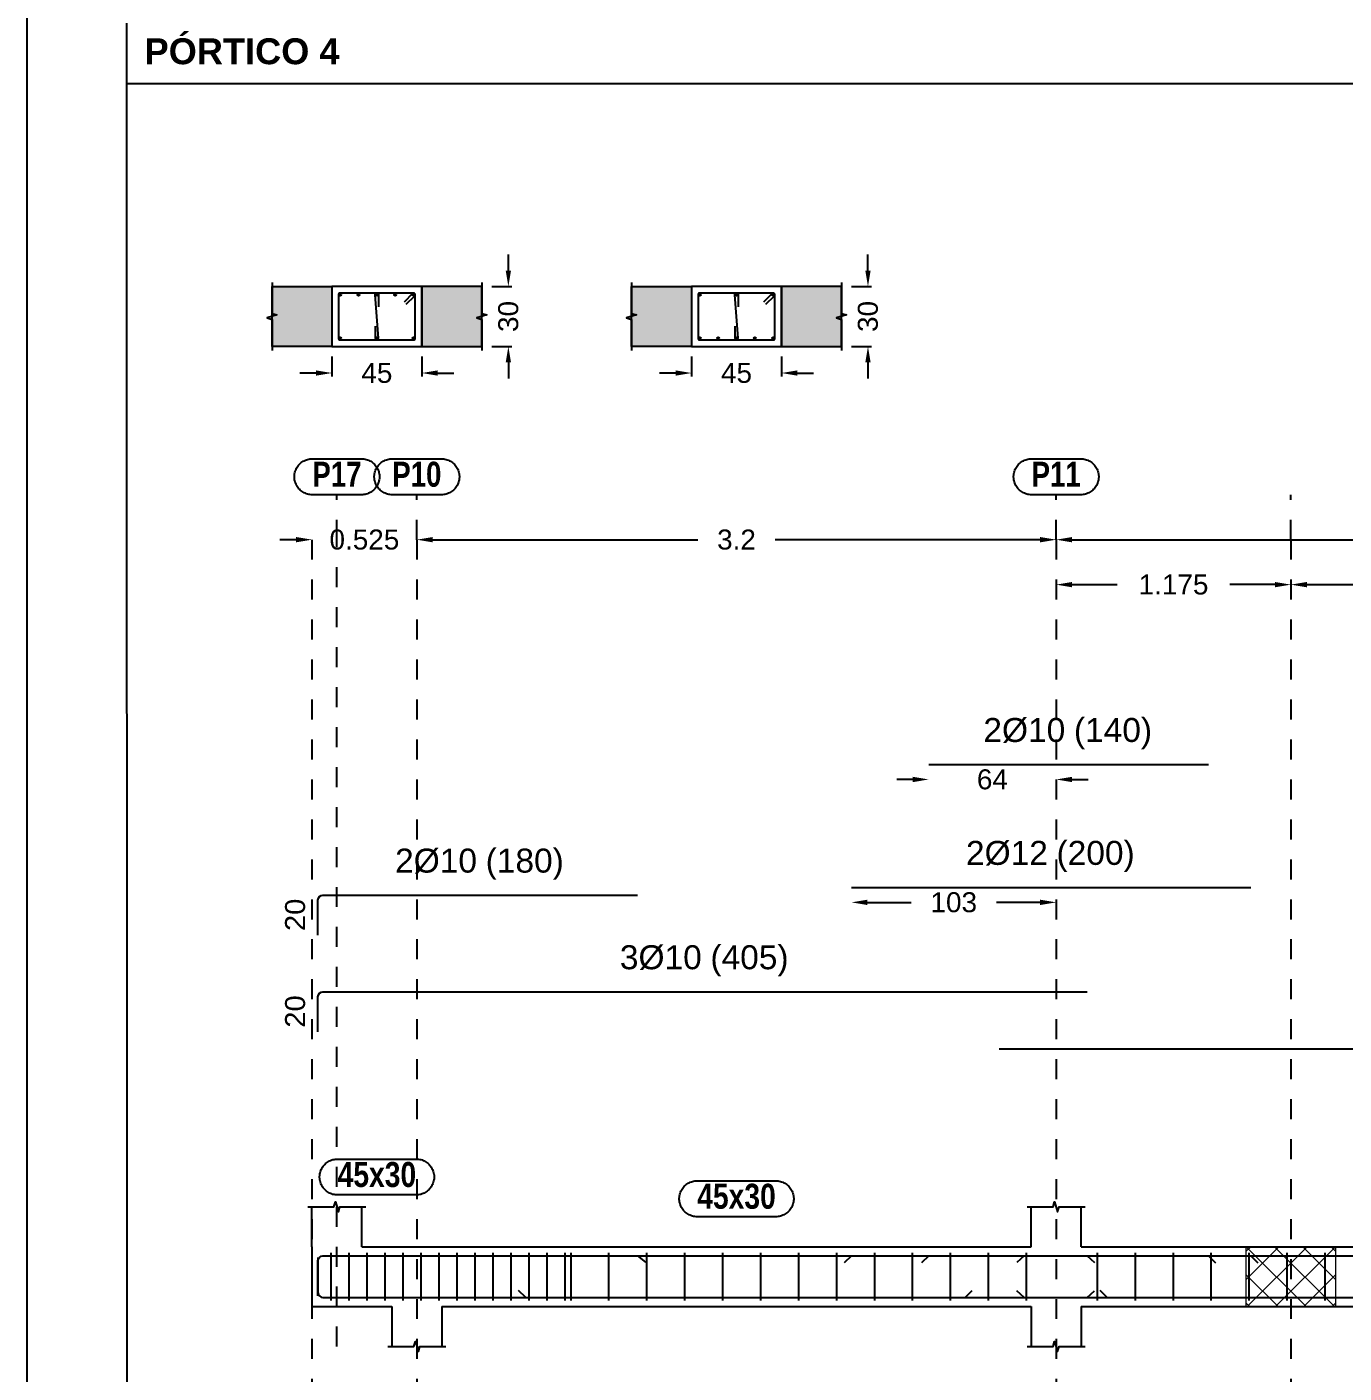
# Model space of a CAD drawing. Extents: x 2455 to 9764, y -806 to 181.
# Drawn here: x 4886.82 to 4893.41, y -578.57 to -571.84 of the extents above; entities that cross this region are included whole.
import ezdxf
from ezdxf.enums import TextEntityAlignment as Align

# ---------------------------------------------------------------- set-up
doc = ezdxf.new("R2010")
doc.units = 0
doc.header["$LTSCALE"] = 0.2
doc.header["$MEASUREMENT"] = 0
doc.linetypes.add('CYPE_RAYAPUNTO', pattern=[0.4125, 0.2025, -0.105, 0, -0.105])
doc.linetypes.add('PUNTOS2', pattern=[0.125, 0, -0.125])
doc.layers.add('01_cartela', color=6, linetype='CONTINUOUS', plot=False)
for name, color, linetype in [('01_cotas', 4, 'CONTINUOUS'), ('01_parcela', 7, 'CONTINUOUS'), ('01_primera', 5, 'CONTINUOUS'), ('01_texto cartela', 4, 'CONTINUOUS'), ('ALZ_CONT_NUDOS', 5, 'CONTINUOUS'), ('ALZ_CONT_VIG_HORMIGON', 5, 'CONTINUOUS'), ('ALZ_COT_COT_LIN_APOYOS', 120, 'CYPE_RAYAPUNTO'), ('ALZ_REF_REF_REFERENCIA', 3, 'CONTINUOUS'), ('ALZ_REF_TEXTO_REF_NOMBRE', 3, 'CONTINUOUS'), ('ARM_LONGITUDINAL_Ø10', 4, 'CONTINUOUS'), ('ARM_LONGITUDINAL_Ø12', 4, 'CONTINUOUS'), ('ARM_TRANSVERSAL_Ø6', 4, 'CONTINUOUS'), ('SEC_CONT_FORJADOS_SECCION', 8, 'CONTINUOUS'), ('SEC_CONT_VIG_HORMIGON_SECCION', 2, 'CONTINUOUS'), ('UNI_CORTANTES', 3, 'CONTINUOUS')]:
    doc.layers.add(name, color=color, linetype=linetype)
doc.layers.add('VIG_CARAS', color=5, linetype='CONTINUOUS', lineweight=9)
doc.styles.add('BERNARDO', font='GOTHICB.TTF')
doc.styles.add('CYPETXT_0.15', font='arial.ttf', dxfattribs={"height": 0.1})
doc.styles.add('Estilo1', font='swissel.ttf')
doc.styles.add('NIEVES2', font='sanss___.ttf')
doc.styles.add('NIEVES3', font='swisseb.ttf')
doc.styles.add('ROMANS', font='romans')
doc.dimstyles.new('DECIMAL-50', dxfattribs={"dimtxt": 0.08, "dimasz": 0.15, "dimexe": 0.05, "dimexo": 0.05, "dimgap": 0.09, "dimtad": 0, "dimzin": 0, "dimdsep": 46, "dimtxsty": 'ROMANS', "dimblk": 'DOTSMALL', "dimcen": 0.09, "dimclrt": 7, "dimadec": 0, "dimazin": 0, "dimtfac": 1.38, "dimtix": 1, "dimtofl": 0, "dimtmove": 2, "dimatfit": 3, "dimldrblk": 'OBLIQUE', "dimfxl": 1, "dimtolj": 1, "dimtzin": 0, "dimarcsym": 0})

# ---------------------------------------------------------------- blocks, each defined once
blk = doc.blocks.new('*D937')
at = {"layer": '01_cotas', "color": 0, "linetype": 'PUNTOS2', "lineweight": -2, "transparency": 16777216}
for p, q in [((4888.3461, -573.4869), (4888.3461, -573.6199)), ((4888.7961, -573.4869), (4888.7961, -573.6199))]:
    blk.add_line(p, q, dxfattribs=at)
at = {"layer": '01_cotas', "color": 0, "lineweight": -2, "transparency": 16777216}
for p, q in [((4888.2661, -573.5699), (4888.1861, -573.5699)), ((4888.8761, -573.5699), (4888.9561, -573.5699))]:
    blk.add_line(p, q, dxfattribs=at)
at = {"layer": '01_cotas', "color": 0, "transparency": 16777216}
for points in [[(4888.2661, -573.5566), (4888.2661, -573.5833), (4888.3461, -573.5699)], [(4888.8761, -573.5566), (4888.8761, -573.5833), (4888.7961, -573.5699)]]:
    blk.add_solid(points, dxfattribs=at)
at = {"layer": '01_cotas', "color": 5, "transparency": 16777216, "insert": (4888.5711, -573.5699), "char_height": 0.1, "attachment_point": 5, "style": 'Estilo1'}
blk.add_mtext('\\A1;45', dxfattribs=at)
blk = doc.blocks.new('*D938')
at = {"layer": '01_cotas', "color": 0, "lineweight": -2, "transparency": 16777216}
for p, q in [((4889.2291, -573.0569), (4889.2291, -572.9769)), ((4889.2291, -573.5169), (4889.2291, -573.5969))]:
    blk.add_line(p, q, dxfattribs=at)
at = {"layer": '01_cotas', "color": 0, "linetype": 'PUNTOS2', "lineweight": -2, "transparency": 16777216}
for p, q in [((4889.1461, -573.1369), (4889.2791, -573.1369)), ((4889.1461, -573.4369), (4889.2791, -573.4369))]:
    blk.add_line(p, q, dxfattribs=at)
at = {"layer": '01_cotas', "color": 0, "transparency": 16777216}
for points in [[(4889.2158, -573.0569), (4889.2424, -573.0569), (4889.2291, -573.1369)], [(4889.2158, -573.5169), (4889.2424, -573.5169), (4889.2291, -573.4369)]]:
    blk.add_solid(points, dxfattribs=at)
at = {"layer": '01_cotas', "color": 5, "transparency": 16777216, "insert": (4889.2291, -573.2869), "char_height": 0.1, "attachment_point": 5, "rotation": 90, "style": 'Estilo1'}
blk.add_mtext('\\A1;30', dxfattribs=at)
blk = doc.blocks.new('*D939')
at = {"layer": '01_cotas', "color": 0, "linetype": 'PUNTOS2', "lineweight": -2, "transparency": 16777216}
for p, q in [((4890.1461, -573.4869), (4890.1461, -573.6199)), ((4890.5961, -573.4869), (4890.5961, -573.6199))]:
    blk.add_line(p, q, dxfattribs=at)
at = {"layer": '01_cotas', "color": 0, "lineweight": -2, "transparency": 16777216}
for p, q in [((4890.0661, -573.5699), (4889.9861, -573.5699)), ((4890.6761, -573.5699), (4890.7561, -573.5699))]:
    blk.add_line(p, q, dxfattribs=at)
at = {"layer": '01_cotas', "color": 0, "transparency": 16777216}
for points in [[(4890.0661, -573.5566), (4890.0661, -573.5833), (4890.1461, -573.5699)], [(4890.6761, -573.5566), (4890.6761, -573.5833), (4890.5961, -573.5699)]]:
    blk.add_solid(points, dxfattribs=at)
at = {"layer": '01_cotas', "color": 5, "transparency": 16777216, "insert": (4890.3711, -573.5699), "char_height": 0.1, "attachment_point": 5, "style": 'Estilo1'}
blk.add_mtext('\\A1;45', dxfattribs=at)
blk = doc.blocks.new('*D940')
at = {"layer": '01_cotas', "color": 0, "lineweight": -2, "transparency": 16777216}
for p, q in [((4891.0291, -573.0569), (4891.0291, -572.9769)), ((4891.0291, -573.5169), (4891.0291, -573.5969))]:
    blk.add_line(p, q, dxfattribs=at)
at = {"layer": '01_cotas', "color": 0, "linetype": 'PUNTOS2', "lineweight": -2, "transparency": 16777216}
for p, q in [((4890.9461, -573.1369), (4891.0791, -573.1369)), ((4890.9461, -573.4369), (4891.0791, -573.4369))]:
    blk.add_line(p, q, dxfattribs=at)
at = {"layer": '01_cotas', "color": 0, "transparency": 16777216}
for points in [[(4891.0158, -573.0569), (4891.0424, -573.0569), (4891.0291, -573.1369)], [(4891.0158, -573.5169), (4891.0424, -573.5169), (4891.0291, -573.4369)]]:
    blk.add_solid(points, dxfattribs=at)
at = {"layer": '01_cotas', "color": 5, "transparency": 16777216, "insert": (4891.0291, -573.2869), "char_height": 0.1, "attachment_point": 5, "rotation": 90, "style": 'Estilo1'}
blk.add_mtext('\\A1;30', dxfattribs=at)
blk = doc.blocks.new('*D945')
at = {"layer": '01_cotas', "color": 0, "lineweight": -2, "transparency": 16777216}
for p, q in [((4892.0511, -574.6289), (4892.2773, -574.6289)), ((4893.0661, -574.6289), (4892.8398, -574.6289))]:
    blk.add_line(p, q, dxfattribs=at)
at = {"layer": '01_cotas', "color": 0, "transparency": 16777216}
for points in [[(4892.0511, -574.6156), (4892.0511, -574.6423), (4891.9711, -574.6289)], [(4893.0661, -574.6156), (4893.0661, -574.6423), (4893.1461, -574.6289)]]:
    blk.add_solid(points, dxfattribs=at)
at = {"layer": '01_cotas', "color": 5, "transparency": 16777216, "insert": (4892.5586, -574.6289), "char_height": 0.1, "attachment_point": 5, "style": 'Estilo1'}
blk.add_mtext('\\A1;1.175', dxfattribs=at)
blk = doc.blocks.new('*D946')
at = {"layer": '01_cotas', "color": 0, "lineweight": -2, "transparency": 16777216}
for p, q in [((4893.2261, -574.6289), (4894.1836, -574.6289)), ((4895.7111, -574.6289), (4894.7536, -574.6289))]:
    blk.add_line(p, q, dxfattribs=at)
at = {"layer": '01_cotas', "color": 0, "transparency": 16777216}
for points in [[(4893.2261, -574.6156), (4893.2261, -574.6423), (4893.1461, -574.6289)], [(4895.7111, -574.6156), (4895.7111, -574.6423), (4895.7911, -574.6289)]]:
    blk.add_solid(points, dxfattribs=at)
at = {"layer": '01_cotas', "color": 5, "transparency": 16777216, "insert": (4894.4686, -574.6289), "char_height": 0.1, "attachment_point": 5, "style": 'Estilo1'}
blk.add_mtext('\\A1;2.645', dxfattribs=at)
blk = doc.blocks.new('*D947')
at = {"layer": '01_cotas', "color": 0, "lineweight": -2, "transparency": 16777216}
for p, q in [((4888.1661, -574.4039), (4888.0861, -574.4039)), ((4888.8511, -574.4039), (4888.9311, -574.4039))]:
    blk.add_line(p, q, dxfattribs=at)
at = {"layer": '01_cotas', "color": 0, "transparency": 16777216}
for points in [[(4888.1661, -574.3906), (4888.1661, -574.4173), (4888.2461, -574.4039)], [(4888.8511, -574.3906), (4888.8511, -574.4173), (4888.7711, -574.4039)]]:
    blk.add_solid(points, dxfattribs=at)
at = {"layer": '01_cotas', "color": 5, "transparency": 16777216, "insert": (4888.5086, -574.4039), "char_height": 0.1, "attachment_point": 5, "style": 'Estilo1'}
blk.add_mtext('\\A1;0.525', dxfattribs=at)
blk = doc.blocks.new('*D948')
at = {"layer": '01_cotas', "color": 0, "lineweight": -2, "transparency": 16777216}
for p, q in [((4888.8511, -574.4039), (4890.1769, -574.4039)), ((4891.8911, -574.4039), (4890.5653, -574.4039))]:
    blk.add_line(p, q, dxfattribs=at)
at = {"layer": '01_cotas', "color": 0, "transparency": 16777216}
for points in [[(4888.8511, -574.3906), (4888.8511, -574.4173), (4888.7711, -574.4039)], [(4891.8911, -574.3906), (4891.8911, -574.4173), (4891.9711, -574.4039)]]:
    blk.add_solid(points, dxfattribs=at)
at = {"layer": '01_cotas', "color": 5, "transparency": 16777216, "insert": (4890.3711, -574.4039), "char_height": 0.1, "attachment_point": 5, "style": 'Estilo1'}
blk.add_mtext('\\A1;3.2', dxfattribs=at)
blk = doc.blocks.new('*D949')
at = {"layer": '01_cotas', "color": 0, "lineweight": -2, "transparency": 16777216}
for p, q in [((4892.0511, -574.4039), (4893.642, -574.4039)), ((4895.7111, -574.4039), (4894.1201, -574.4039))]:
    blk.add_line(p, q, dxfattribs=at)
at = {"layer": '01_cotas', "color": 0, "transparency": 16777216}
for points in [[(4892.0511, -574.3906), (4892.0511, -574.4173), (4891.9711, -574.4039)], [(4895.7111, -574.3906), (4895.7111, -574.4173), (4895.7911, -574.4039)]]:
    blk.add_solid(points, dxfattribs=at)
at = {"layer": '01_cotas', "color": 5, "transparency": 16777216, "insert": (4893.8811, -574.4039), "char_height": 0.1, "attachment_point": 5, "style": 'Estilo1'}
blk.add_mtext('\\A1;3.82', dxfattribs=at)
blk = doc.blocks.new('*D951')
at = {"layer": '01_cotas', "color": 0, "lineweight": -2, "transparency": 16777216}
for p, q in [((4891.0261, -576.2189), (4891.2447, -576.2189)), ((4891.8911, -576.2189), (4891.6725, -576.2189))]:
    blk.add_line(p, q, dxfattribs=at)
at = {"layer": '01_cotas', "color": 0, "transparency": 16777216}
for points in [[(4891.0261, -576.2056), (4891.0261, -576.2323), (4890.9461, -576.2189)], [(4891.8911, -576.2056), (4891.8911, -576.2323), (4891.9711, -576.2189)]]:
    blk.add_solid(points, dxfattribs=at)
at = {"layer": '01_cotas', "color": 5, "transparency": 16777216, "insert": (4891.4586, -576.2189), "char_height": 0.1, "attachment_point": 5, "style": 'Estilo1'}
blk.add_mtext('\\A1;103', dxfattribs=at)
blk = doc.blocks.new('*D952')
at = {"layer": '01_cotas', "color": 0, "lineweight": -2, "transparency": 16777216}
for p, q in [((4891.2531, -575.6039), (4891.1731, -575.6039)), ((4892.0511, -575.6039), (4892.1311, -575.6039))]:
    blk.add_line(p, q, dxfattribs=at)
at = {"layer": '01_cotas', "color": 0, "transparency": 16777216}
for points in [[(4891.2531, -575.5906), (4891.2531, -575.6173), (4891.3331, -575.6039)], [(4892.0511, -575.5906), (4892.0511, -575.6173), (4891.9711, -575.6039)]]:
    blk.add_solid(points, dxfattribs=at)
at = {"layer": '01_cotas', "color": 5, "transparency": 16777216, "insert": (4891.6521, -575.6039), "char_height": 0.1, "attachment_point": 5, "style": 'Estilo1'}
blk.add_mtext('\\A1;64', dxfattribs=at)

msp = doc.modelspace()

# ---------------------------------------------------------------- hatches: boundary and pattern name
at = {"layer": 'SEC_CONT_FORJADOS_SECCION', "true_color": 0xdad7d3}
for points in [[(4888.0461, -573.1369), (4888.3461, -573.1369), (4888.3461, -573.4369), (4888.0461, -573.4369)], [(4889.0961, -573.1369), (4888.7961, -573.1369), (4888.7961, -573.4369), (4889.0961, -573.4369)], [(4889.8461, -573.1369), (4890.1461, -573.1369), (4890.1461, -573.4369), (4889.8461, -573.4369)], [(4890.8961, -573.1369), (4890.5961, -573.1369), (4890.5961, -573.4369), (4890.8961, -573.4369)]]:
    msp.add_hatch(color=254, dxfattribs=at).paths.add_polyline_path(points)

# ---------------------------------------------------------------- linework, layer by layer
at = {"layer": '01_cartela', "color": 3}
msp.add_lwpolyline([(4886.8193, -561.0508), (4886.8193, -582.5858), (4917.4573, -582.5858), (4917.4573, -561.0508)], close=True, dxfattribs=at)
at = {"layer": '01_parcela', "color": 7, "ltscale": 2.5}
msp.add_line((4887.3183, -571.8183), (4887.3196, -582.0858), dxfattribs=at)
at = {"layer": '01_primera', "ltscale": 2.5}
msp.add_line((4887.3183, -572.1208), (4905.6935, -572.1208), dxfattribs=at)
at = {"layer": 'ALZ_CONT_NUDOS'}
for p, q in [((4888.2461, -577.9421), (4888.2461, -577.7421)), ((4888.4961, -577.9421), (4888.4961, -577.7421)), ((4891.8461, -577.9421), (4891.8461, -577.7421)), ((4892.0961, -577.9421), (4892.0961, -577.7421)), ((4888.6461, -578.2421), (4888.6461, -578.4421)), ((4888.8961, -578.2421), (4888.8961, -578.4421)), ((4891.8461, -578.2421), (4891.8461, -578.4421)), ((4892.0961, -578.2421), (4892.0961, -578.4421))]:
    msp.add_line(p, q, dxfattribs=at)
at = {"layer": 'ALZ_CONT_NUDOS', "lineweight": 0}
for p, q in [((4892.9211, -577.9659), (4892.9449, -577.9421)), ((4892.9211, -578.1073), (4893.0863, -577.9421)), ((4893.223, -578.2421), (4892.923, -577.9421)), ((4892.9277, -578.2421), (4893.2277, -577.9421)), ((4893.3645, -578.2421), (4893.0645, -577.9421)), ((4893.0691, -578.2421), (4893.3691, -577.9421)), ((4893.3711, -578.1073), (4893.2059, -577.9421)), ((4893.3711, -577.9659), (4893.3473, -577.9421)), ((4893.0816, -578.2421), (4892.9211, -578.0815)), ((4893.2106, -578.2421), (4893.3711, -578.0815)), ((4892.9402, -578.2421), (4892.9211, -578.223)), ((4893.352, -578.2421), (4893.3711, -578.223))]:
    msp.add_line(p, q, dxfattribs=at)
at = {"layer": 'ALZ_CONT_NUDOS'}
for points in [[(4888.2261, -577.7421), (4888.3561, -577.7421), (4888.3636, -577.7171), (4888.3786, -577.7671), (4888.3861, -577.7421), (4888.5161, -577.7421)], [(4891.8261, -577.7421), (4891.9561, -577.7421), (4891.9636, -577.7171), (4891.9786, -577.7671), (4891.9861, -577.7421), (4892.1161, -577.7421)], [(4888.2461, -577.9421), (4888.2461, -578.2421), (4888.4961, -578.2421)], [(4888.6461, -577.9421), (4888.8961, -577.9421)], [(4888.6261, -578.4421), (4888.7561, -578.4421), (4888.7636, -578.4171), (4888.7786, -578.4671), (4888.7861, -578.4421), (4888.9161, -578.4421)], [(4891.8261, -578.4421), (4891.9561, -578.4421), (4891.9636, -578.4171), (4891.9786, -578.4671), (4891.9861, -578.4421), (4892.1161, -578.4421)]]:
    msp.add_lwpolyline(points, dxfattribs=at)
at = {"layer": 'ALZ_CONT_NUDOS', "lineweight": 0}
msp.add_lwpolyline([(4892.9211, -577.9421), (4892.9211, -578.2421), (4893.3711, -578.2421), (4893.3711, -577.9421), (4892.9211, -577.9421)], close=True, dxfattribs=at)
at = {"layer": 'ALZ_CONT_VIG_HORMIGON'}
for p, q in [((4888.4961, -577.9421), (4888.6461, -577.9421)), ((4888.8961, -577.9421), (4891.8461, -577.9421)), ((4892.0961, -577.9421), (4893.1461, -577.9421)), ((4893.1461, -577.9421), (4895.6661, -577.9421)), ((4888.4961, -578.2421), (4888.6461, -578.2421)), ((4888.8961, -578.2421), (4891.8461, -578.2421)), ((4892.0961, -578.2421), (4893.1461, -578.2421)), ((4893.1461, -578.2421), (4895.6661, -578.2421))]:
    msp.add_line(p, q, dxfattribs=at)
at = {"layer": 'ALZ_COT_COT_LIN_APOYOS'}
for p, q in [((4888.3711, -574.4039), (4888.3711, -574.1789)), ((4888.7711, -574.4039), (4888.7711, -574.1789)), ((4891.9711, -574.4039), (4891.9711, -574.1789)), ((4893.1461, -574.4039), (4893.1461, -574.1789)), ((4888.2461, -574.4039), (4888.2461, -580.9457)), ((4888.3711, -578.4421), (4888.3711, -574.4039)), ((4888.7711, -574.4039), (4888.7711, -580.9457)), ((4891.9711, -574.4039), (4891.9711, -580.9457)), ((4891.9711, -574.4039), (4891.9711, -580.9457)), ((4893.1461, -574.4039), (4893.1461, -580.9457))]:
    msp.add_line(p, q, dxfattribs=at)
at = {"layer": 'ALZ_REF_REF_REFERENCIA'}
for points in [[(4888.4941, -573.9989), (4888.5001, -573.9991), (4888.5061, -573.9997), (4888.512, -574.0007), (4888.5179, -574.0021), (4888.5236, -574.0039), (4888.5292, -574.0061), (4888.5347, -574.0086), (4888.54, -574.0115), (4888.545, -574.0147), (4888.5499, -574.0183), (4888.5545, -574.0222), (4888.5588, -574.0264), (4888.5628, -574.0308), (4888.5665, -574.0355), (4888.5699, -574.0405), (4888.573, -574.0457), (4888.5757, -574.051), (4888.5781, -574.0566), (4888.58, -574.0623), (4888.5816, -574.0681), (4888.5828, -574.074), (4888.5836, -574.0799), (4888.584, -574.0859), (4888.584, -574.0919), (4888.5836, -574.0979), (4888.5828, -574.1039), (4888.5816, -574.1098), (4888.58, -574.1156), (4888.5781, -574.1213), (4888.5757, -574.1268), (4888.573, -574.1322), (4888.5699, -574.1373), (4888.5665, -574.1423), (4888.5628, -574.147), (4888.5588, -574.1515), (4888.5545, -574.1557), (4888.5499, -574.1596), (4888.545, -574.1631), (4888.54, -574.1664), (4888.5347, -574.1692), (4888.5292, -574.1718), (4888.5236, -574.1739), (4888.5179, -574.1757), (4888.512, -574.1771), (4888.5061, -574.1781), (4888.5001, -574.1787), (4888.4941, -574.1789), (4888.2481, -574.1789), (4888.2421, -574.1787), (4888.2361, -574.1781), (4888.2302, -574.1771), (4888.2243, -574.1757), (4888.2186, -574.1739), (4888.213, -574.1718), (4888.2075, -574.1692), (4888.2022, -574.1664), (4888.1972, -574.1631), (4888.1923, -574.1596), (4888.1877, -574.1557), (4888.1834, -574.1515), (4888.1794, -574.147), (4888.1756, -574.1423), (4888.1722, -574.1373), (4888.1692, -574.1322), (4888.1664, -574.1268), (4888.1641, -574.1213), (4888.1621, -574.1156), (4888.1605, -574.1098), (4888.1593, -574.1039), (4888.1585, -574.0979), (4888.1581, -574.0919), (4888.1581, -574.0859), (4888.1585, -574.0799), (4888.1593, -574.074), (4888.1605, -574.0681), (4888.1621, -574.0623), (4888.1641, -574.0566), (4888.1664, -574.051), (4888.1692, -574.0457), (4888.1722, -574.0405), (4888.1756, -574.0355), (4888.1794, -574.0308), (4888.1834, -574.0264), (4888.1877, -574.0222), (4888.1923, -574.0183), (4888.1972, -574.0147), (4888.2022, -574.0115), (4888.2075, -574.0086), (4888.213, -574.0061), (4888.2186, -574.0039), (4888.2243, -574.0021), (4888.2302, -574.0007), (4888.2361, -573.9997), (4888.2421, -573.9991), (4888.2481, -573.9989), (4888.4941, -573.9989)], [(4888.8941, -573.9989), (4888.9001, -573.9991), (4888.9061, -573.9997), (4888.912, -574.0007), (4888.9179, -574.0021), (4888.9236, -574.0039), (4888.9292, -574.0061), (4888.9347, -574.0086), (4888.94, -574.0115), (4888.945, -574.0147), (4888.9499, -574.0183), (4888.9545, -574.0222), (4888.9588, -574.0264), (4888.9628, -574.0308), (4888.9665, -574.0355), (4888.9699, -574.0405), (4888.973, -574.0457), (4888.9757, -574.051), (4888.9781, -574.0566), (4888.98, -574.0623), (4888.9816, -574.0681), (4888.9828, -574.074), (4888.9836, -574.0799), (4888.984, -574.0859), (4888.984, -574.0919), (4888.9836, -574.0979), (4888.9828, -574.1039), (4888.9816, -574.1098), (4888.98, -574.1156), (4888.9781, -574.1213), (4888.9757, -574.1268), (4888.973, -574.1322), (4888.9699, -574.1373), (4888.9665, -574.1423), (4888.9628, -574.147), (4888.9588, -574.1515), (4888.9545, -574.1557), (4888.9499, -574.1596), (4888.945, -574.1631), (4888.94, -574.1664), (4888.9347, -574.1692), (4888.9292, -574.1718), (4888.9236, -574.1739), (4888.9179, -574.1757), (4888.912, -574.1771), (4888.9061, -574.1781), (4888.9001, -574.1787), (4888.8941, -574.1789), (4888.6481, -574.1789), (4888.6421, -574.1787), (4888.6361, -574.1781), (4888.6302, -574.1771), (4888.6243, -574.1757), (4888.6186, -574.1739), (4888.613, -574.1718), (4888.6075, -574.1692), (4888.6022, -574.1664), (4888.5972, -574.1631), (4888.5923, -574.1596), (4888.5877, -574.1557), (4888.5834, -574.1515), (4888.5794, -574.147), (4888.5756, -574.1423), (4888.5722, -574.1373), (4888.5692, -574.1322), (4888.5664, -574.1268), (4888.5641, -574.1213), (4888.5621, -574.1156), (4888.5605, -574.1098), (4888.5593, -574.1039), (4888.5585, -574.0979), (4888.5581, -574.0919), (4888.5581, -574.0859), (4888.5585, -574.0799), (4888.5593, -574.074), (4888.5605, -574.0681), (4888.5621, -574.0623), (4888.5641, -574.0566), (4888.5664, -574.051), (4888.5692, -574.0457), (4888.5722, -574.0405), (4888.5756, -574.0355), (4888.5794, -574.0308), (4888.5834, -574.0264), (4888.5877, -574.0222), (4888.5923, -574.0183), (4888.5972, -574.0147), (4888.6022, -574.0115), (4888.6075, -574.0086), (4888.613, -574.0061), (4888.6186, -574.0039), (4888.6243, -574.0021), (4888.6302, -574.0007), (4888.6361, -573.9997), (4888.6421, -573.9991), (4888.6481, -573.9989), (4888.8941, -573.9989)], [(4892.0941, -573.9989), (4892.1001, -573.9991), (4892.1061, -573.9997), (4892.112, -574.0007), (4892.1179, -574.0021), (4892.1236, -574.0039), (4892.1292, -574.0061), (4892.1347, -574.0086), (4892.14, -574.0115), (4892.145, -574.0147), (4892.1499, -574.0183), (4892.1545, -574.0222), (4892.1588, -574.0264), (4892.1628, -574.0308), (4892.1665, -574.0355), (4892.1699, -574.0405), (4892.173, -574.0457), (4892.1757, -574.051), (4892.1781, -574.0566), (4892.18, -574.0623), (4892.1816, -574.0681), (4892.1828, -574.074), (4892.1836, -574.0799), (4892.184, -574.0859), (4892.184, -574.0919), (4892.1836, -574.0979), (4892.1828, -574.1039), (4892.1816, -574.1098), (4892.18, -574.1156), (4892.1781, -574.1213), (4892.1757, -574.1268), (4892.173, -574.1322), (4892.1699, -574.1373), (4892.1665, -574.1423), (4892.1628, -574.147), (4892.1588, -574.1515), (4892.1545, -574.1557), (4892.1499, -574.1596), (4892.145, -574.1631), (4892.14, -574.1664), (4892.1347, -574.1692), (4892.1292, -574.1718), (4892.1236, -574.1739), (4892.1179, -574.1757), (4892.112, -574.1771), (4892.1061, -574.1781), (4892.1001, -574.1787), (4892.0941, -574.1789), (4891.8481, -574.1789), (4891.8421, -574.1787), (4891.8361, -574.1781), (4891.8302, -574.1771), (4891.8243, -574.1757), (4891.8186, -574.1739), (4891.813, -574.1718), (4891.8075, -574.1692), (4891.8022, -574.1664), (4891.7972, -574.1631), (4891.7923, -574.1596), (4891.7877, -574.1557), (4891.7834, -574.1515), (4891.7794, -574.147), (4891.7756, -574.1423), (4891.7722, -574.1373), (4891.7692, -574.1322), (4891.7664, -574.1268), (4891.7641, -574.1213), (4891.7621, -574.1156), (4891.7605, -574.1098), (4891.7593, -574.1039), (4891.7585, -574.0979), (4891.7581, -574.0919), (4891.7581, -574.0859), (4891.7585, -574.0799), (4891.7593, -574.074), (4891.7605, -574.0681), (4891.7621, -574.0623), (4891.7641, -574.0566), (4891.7664, -574.051), (4891.7692, -574.0457), (4891.7722, -574.0405), (4891.7756, -574.0355), (4891.7794, -574.0308), (4891.7834, -574.0264), (4891.7877, -574.0222), (4891.7923, -574.0183), (4891.7972, -574.0147), (4891.8022, -574.0115), (4891.8075, -574.0086), (4891.813, -574.0061), (4891.8186, -574.0039), (4891.8243, -574.0021), (4891.8302, -574.0007), (4891.8361, -573.9997), (4891.8421, -573.9991), (4891.8481, -573.9989), (4892.0941, -573.9989)]]:
    msp.add_lwpolyline(points, close=True, dxfattribs=at)
at = {"layer": 'ALZ_REF_TEXTO_REF_NOMBRE', "color": 5}
for points in [[(4888.7676, -577.5033), (4888.7736, -577.5035), (4888.7796, -577.5041), (4888.7855, -577.5051), (4888.7914, -577.5065), (4888.7971, -577.5082), (4888.8027, -577.5104), (4888.8082, -577.5129), (4888.8135, -577.5158), (4888.8185, -577.5191), (4888.8234, -577.5226), (4888.828, -577.5265), (4888.8323, -577.5307), (4888.8363, -577.5352), (4888.84, -577.5399), (4888.8434, -577.5448), (4888.8465, -577.55), (4888.8492, -577.5554), (4888.8516, -577.5609), (4888.8535, -577.5666), (4888.8551, -577.5724), (4888.8563, -577.5783), (4888.8571, -577.5843), (4888.8575, -577.5903), (4888.8575, -577.5963), (4888.8571, -577.6023), (4888.8563, -577.6082), (4888.8551, -577.6141), (4888.8535, -577.6199), (4888.8516, -577.6256), (4888.8492, -577.6312), (4888.8465, -577.6365), (4888.8434, -577.6417), (4888.84, -577.6467), (4888.8363, -577.6514), (4888.8323, -577.6558), (4888.828, -577.66), (4888.8234, -577.6639), (4888.8185, -577.6675), (4888.8135, -577.6707), (4888.8082, -577.6736), (4888.8027, -577.6761), (4888.7971, -577.6783), (4888.7914, -577.6801), (4888.7855, -577.6815), (4888.7796, -577.6825), (4888.7736, -577.6831), (4888.7676, -577.6833), (4888.3746, -577.6833), (4888.3686, -577.6831), (4888.3626, -577.6825), (4888.3567, -577.6815), (4888.3508, -577.6801), (4888.3451, -577.6783), (4888.3395, -577.6761), (4888.334, -577.6736), (4888.3287, -577.6707), (4888.3237, -577.6675), (4888.3188, -577.6639), (4888.3142, -577.66), (4888.3099, -577.6558), (4888.3059, -577.6514), (4888.3021, -577.6467), (4888.2987, -577.6417), (4888.2957, -577.6365), (4888.2929, -577.6312), (4888.2906, -577.6256), (4888.2886, -577.6199), (4888.287, -577.6141), (4888.2858, -577.6082), (4888.285, -577.6023), (4888.2846, -577.5963), (4888.2846, -577.5903), (4888.285, -577.5843), (4888.2858, -577.5783), (4888.287, -577.5724), (4888.2886, -577.5666), (4888.2906, -577.5609), (4888.2929, -577.5554), (4888.2957, -577.55), (4888.2987, -577.5448), (4888.3021, -577.5399), (4888.3059, -577.5352), (4888.3099, -577.5307), (4888.3142, -577.5265), (4888.3188, -577.5226), (4888.3237, -577.5191), (4888.3287, -577.5158), (4888.334, -577.5129), (4888.3395, -577.5104), (4888.3451, -577.5082), (4888.3508, -577.5065), (4888.3567, -577.5051), (4888.3626, -577.5041), (4888.3686, -577.5035), (4888.3746, -577.5033), (4888.7676, -577.5033)], [(4890.5676, -577.6121), (4890.5736, -577.6123), (4890.5796, -577.6129), (4890.5855, -577.6139), (4890.5914, -577.6153), (4890.5971, -577.6171), (4890.6027, -577.6192), (4890.6082, -577.6217), (4890.6135, -577.6246), (4890.6185, -577.6279), (4890.6234, -577.6314), (4890.628, -577.6353), (4890.6323, -577.6395), (4890.6363, -577.644), (4890.64, -577.6487), (4890.6434, -577.6536), (4890.6465, -577.6588), (4890.6492, -577.6642), (4890.6516, -577.6697), (4890.6535, -577.6754), (4890.6551, -577.6812), (4890.6563, -577.6871), (4890.6571, -577.6931), (4890.6575, -577.6991), (4890.6575, -577.7051), (4890.6571, -577.7111), (4890.6563, -577.717), (4890.6551, -577.7229), (4890.6535, -577.7287), (4890.6516, -577.7344), (4890.6492, -577.74), (4890.6465, -577.7453), (4890.6434, -577.7505), (4890.64, -577.7555), (4890.6363, -577.7602), (4890.6323, -577.7646), (4890.628, -577.7688), (4890.6234, -577.7727), (4890.6185, -577.7763), (4890.6135, -577.7795), (4890.6082, -577.7824), (4890.6027, -577.7849), (4890.5971, -577.7871), (4890.5914, -577.7889), (4890.5855, -577.7903), (4890.5796, -577.7913), (4890.5736, -577.7919), (4890.5676, -577.7921), (4890.1746, -577.7921), (4890.1686, -577.7919), (4890.1626, -577.7913), (4890.1567, -577.7903), (4890.1508, -577.7889), (4890.1451, -577.7871), (4890.1395, -577.7849), (4890.134, -577.7824), (4890.1287, -577.7795), (4890.1237, -577.7763), (4890.1188, -577.7727), (4890.1142, -577.7688), (4890.1099, -577.7646), (4890.1059, -577.7602), (4890.1021, -577.7555), (4890.0987, -577.7505), (4890.0957, -577.7453), (4890.0929, -577.74), (4890.0906, -577.7344), (4890.0886, -577.7287), (4890.087, -577.7229), (4890.0858, -577.717), (4890.085, -577.7111), (4890.0846, -577.7051), (4890.0846, -577.6991), (4890.085, -577.6931), (4890.0858, -577.6871), (4890.087, -577.6812), (4890.0886, -577.6754), (4890.0906, -577.6697), (4890.0929, -577.6642), (4890.0957, -577.6588), (4890.0987, -577.6536), (4890.1021, -577.6487), (4890.1059, -577.644), (4890.1099, -577.6395), (4890.1142, -577.6353), (4890.1188, -577.6314), (4890.1237, -577.6279), (4890.1287, -577.6246), (4890.134, -577.6217), (4890.1395, -577.6192), (4890.1451, -577.6171), (4890.1508, -577.6153), (4890.1567, -577.6139), (4890.1626, -577.6129), (4890.1686, -577.6123), (4890.1746, -577.6121), (4890.5676, -577.6121)]]:
    msp.add_lwpolyline(points, close=True, dxfattribs=at)
at = {"layer": 'ARM_LONGITUDINAL_Ø10'}
for p, q in [((4889.8761, -577.9881), (4889.9156, -578.0188)), ((4891.3331, -577.9881), (4891.2977, -578.0234)), ((4891.8111, -577.9881), (4891.7742, -578.0218)), ((4892.1261, -577.9881), (4892.1632, -578.0215)), ((4892.7331, -577.9881), (4892.7684, -578.0234)), ((4889.3161, -578.1961), (4889.2807, -578.1607)), ((4891.5161, -578.1961), (4891.5514, -578.1607)), ((4891.8111, -578.1961), (4891.7742, -578.1624)), ((4892.1261, -578.1961), (4892.1632, -578.1626)), ((4892.2261, -578.1961), (4892.1907, -578.1607))]:
    msp.add_line(p, q, dxfattribs=at)
for points in [[(4891.3331, -575.5289), (4892.7331, -575.5289)], [(4888.2761, -576.3827), (4888.2761, -576.2077), (4888.278, -576.1981), (4888.2834, -576.19), (4888.2915, -576.1846), (4888.3011, -576.1827), (4889.8761, -576.1827)], [(4888.2761, -576.8663), (4888.2761, -576.6913), (4888.278, -576.6817), (4888.2834, -576.6736), (4888.2915, -576.6682), (4888.3011, -576.6663), (4892.1261, -576.6663)], [(4891.6861, -576.9521), (4896.0611, -576.9521), (4896.0707, -576.954), (4896.0788, -576.9594), (4896.0842, -576.9675), (4896.0861, -576.9771), (4896.0861, -577.1521)], [(4888.2761, -578.1881), (4888.2761, -578.0131), (4888.278, -578.0035), (4888.2834, -577.9954), (4888.2915, -577.99), (4888.3011, -577.9881), (4892.1261, -577.9881)], [(4888.2761, -578.1881), (4888.2761, -578.0131), (4888.278, -578.0035), (4888.2834, -577.9954), (4888.2915, -577.99), (4888.3011, -577.9881), (4889.8761, -577.9881)], [(4888.2761, -577.9961), (4888.2761, -578.1711), (4888.278, -578.1806), (4888.2834, -578.1887), (4888.2915, -578.1942), (4888.3011, -578.1961), (4892.1261, -578.1961)], [(4891.3331, -577.9881), (4892.7331, -577.9881)], [(4891.8111, -577.9881), (4896.0611, -577.9881), (4896.0707, -577.99), (4896.0788, -577.9954), (4896.0842, -578.0035), (4896.0861, -578.0131), (4896.0861, -578.1881)], [(4891.8111, -578.1961), (4896.0611, -578.1961), (4896.0707, -578.1942), (4896.0788, -578.1887), (4896.0842, -578.1806), (4896.0861, -578.1711), (4896.0861, -577.9961)], [(4889.3161, -578.1961), (4891.5161, -578.1961)], [(4892.2261, -578.1961), (4895.4761, -578.1961)]]:
    msp.add_lwpolyline(points, dxfattribs=at)
for centre in [(4888.3871, -573.1779), (4888.4791, -573.1779), (4888.5711, -573.1779), (4888.6631, -573.1779), (4888.7551, -573.1779), (4890.1871, -573.1779), (4890.3711, -573.1779), (4890.5551, -573.1779), (4888.3871, -573.3959), (4888.5711, -573.3959), (4888.7551, -573.3959), (4890.1871, -573.3959), (4890.2791, -573.3959), (4890.3711, -573.3959), (4890.4631, -573.3959), (4890.5551, -573.3959)]:
    msp.add_circle(centre, 0.005, dxfattribs=at)
at = {"layer": 'ARM_LONGITUDINAL_Ø12'}
for p, q in [((4890.9461, -577.9881), (4890.9107, -578.0234)), ((4892.9461, -577.9881), (4892.9814, -578.0234))]:
    msp.add_line(p, q, dxfattribs=at)
for points in [[(4890.9461, -576.1439), (4892.9461, -576.1439)], [(4890.9461, -577.9881), (4892.9461, -577.9881)]]:
    msp.add_lwpolyline(points, dxfattribs=at)
at = {"layer": 'ARM_TRANSVERSAL_Ø6'}
for p, q in [((4888.3411, -577.9721), (4888.3411, -578.2121)), ((4888.4311, -577.9721), (4888.4311, -578.2121)), ((4888.5211, -577.9721), (4888.5211, -578.2121)), ((4888.6111, -577.9721), (4888.6111, -578.2121)), ((4888.7011, -577.9721), (4888.7011, -578.2121)), ((4888.7911, -577.9721), (4888.7911, -578.2121)), ((4888.8811, -577.9721), (4888.8811, -578.2121)), ((4888.9711, -577.9721), (4888.9711, -578.2121)), ((4889.0611, -577.9721), (4889.0611, -578.2121)), ((4889.1511, -577.9721), (4889.1511, -578.2121)), ((4889.2411, -577.9721), (4889.2411, -578.2121)), ((4889.3311, -577.9721), (4889.3311, -578.2121)), ((4889.4211, -577.9721), (4889.4211, -578.2121)), ((4889.5111, -577.9721), (4889.5111, -578.2121)), ((4889.5411, -577.9721), (4889.5411, -578.2121)), ((4889.7311, -577.9721), (4889.7311, -578.2121)), ((4889.9211, -577.9721), (4889.9211, -578.2121)), ((4890.1111, -577.9721), (4890.1111, -578.2121)), ((4890.3011, -577.9721), (4890.3011, -578.2121)), ((4890.4911, -577.9721), (4890.4911, -578.2121)), ((4890.6811, -577.9721), (4890.6811, -578.2121)), ((4890.8711, -577.9721), (4890.8711, -578.2121)), ((4891.0611, -577.9721), (4891.0611, -578.2121)), ((4891.2511, -577.9721), (4891.2511, -578.2121)), ((4891.4411, -577.9721), (4891.4411, -578.2121)), ((4891.6311, -577.9721), (4891.6311, -578.2121)), ((4891.8211, -577.9721), (4891.8211, -578.2121)), ((4892.1761, -577.9721), (4892.1761, -578.2121)), ((4892.3661, -577.9721), (4892.3661, -578.2121)), ((4892.5561, -577.9721), (4892.5561, -578.2121)), ((4892.7461, -577.9721), (4892.7461, -578.2121)), ((4892.9361, -577.9721), (4892.9361, -578.2121)), ((4893.1261, -577.9721), (4893.1261, -578.2121)), ((4893.3161, -577.9721), (4893.3161, -578.2121))]:
    msp.add_line(p, q, dxfattribs=at)
for points in [[(4888.7183, -573.226), (4888.7607, -573.1836), (4888.7617, -573.1824), (4888.7625, -573.181), (4888.7629, -573.1795), (4888.7631, -573.1779), (4888.7629, -573.1764), (4888.7625, -573.1749), (4888.7617, -573.1735), (4888.7607, -573.1723), (4888.7595, -573.1713), (4888.7581, -573.1705), (4888.7566, -573.1701), (4888.7551, -573.1699), (4888.3871, -573.1699), (4888.384, -573.1705), (4888.3814, -573.1723), (4888.3797, -573.1749), (4888.3791, -573.1779), (4888.3791, -573.3959), (4888.3797, -573.399), (4888.3814, -573.4016), (4888.384, -573.4033), (4888.3871, -573.4039), (4888.7551, -573.4039), (4888.7581, -573.4033), (4888.7607, -573.4016), (4888.7625, -573.399), (4888.7631, -573.3959), (4888.7631, -573.1779), (4888.7629, -573.1764), (4888.7625, -573.1749), (4888.7617, -573.1735), (4888.7607, -573.1723), (4888.7595, -573.1713), (4888.7581, -573.1705), (4888.7566, -573.1701), (4888.7551, -573.1699), (4888.7538, -573.17), (4888.7526, -573.1703), (4888.7515, -573.1708), (4888.7504, -573.1714), (4888.7494, -573.1723), (4888.707, -573.2147)], [(4888.5631, -573.3359), (4888.5631, -573.3959), (4888.5633, -573.3977), (4888.5639, -573.3994), (4888.5648, -573.4009), (4888.5661, -573.4022), (4888.5676, -573.4031), (4888.5693, -573.4037), (4888.5711, -573.4039), (4888.5729, -573.4037), (4888.5746, -573.4031), (4888.5761, -573.4022), (4888.5773, -573.4009), (4888.5783, -573.3994), (4888.5789, -573.3977), (4888.5791, -573.3959), (4888.5631, -573.1779), (4888.5633, -573.1761), (4888.5639, -573.1744), (4888.5648, -573.1729), (4888.5661, -573.1717), (4888.5676, -573.1707), (4888.5693, -573.1701), (4888.5711, -573.1699), (4888.5729, -573.1701), (4888.5746, -573.1707), (4888.5761, -573.1717), (4888.5773, -573.1729), (4888.5783, -573.1744), (4888.5789, -573.1761), (4888.5791, -573.1779), (4888.5791, -573.2379)], [(4890.5183, -573.226), (4890.5607, -573.1836), (4890.5617, -573.1824), (4890.5625, -573.181), (4890.5629, -573.1795), (4890.5631, -573.1779), (4890.5629, -573.1764), (4890.5625, -573.1749), (4890.5617, -573.1735), (4890.5607, -573.1723), (4890.5595, -573.1713), (4890.5581, -573.1705), (4890.5566, -573.1701), (4890.5551, -573.1699), (4890.1871, -573.1699), (4890.184, -573.1705), (4890.1814, -573.1723), (4890.1797, -573.1749), (4890.1791, -573.1779), (4890.1791, -573.3959), (4890.1797, -573.399), (4890.1814, -573.4016), (4890.184, -573.4033), (4890.1871, -573.4039), (4890.5551, -573.4039), (4890.5581, -573.4033), (4890.5607, -573.4016), (4890.5625, -573.399), (4890.5631, -573.3959), (4890.5631, -573.1779), (4890.5629, -573.1764), (4890.5625, -573.1749), (4890.5617, -573.1735), (4890.5607, -573.1723), (4890.5595, -573.1713), (4890.5581, -573.1705), (4890.5566, -573.1701), (4890.5551, -573.1699), (4890.5538, -573.17), (4890.5526, -573.1703), (4890.5515, -573.1708), (4890.5504, -573.1714), (4890.5494, -573.1723), (4890.507, -573.2147)], [(4890.3631, -573.3359), (4890.3631, -573.3959), (4890.3633, -573.3977), (4890.3639, -573.3994), (4890.3648, -573.4009), (4890.3661, -573.4022), (4890.3676, -573.4031), (4890.3693, -573.4037), (4890.3711, -573.4039), (4890.3729, -573.4037), (4890.3746, -573.4031), (4890.3761, -573.4022), (4890.3773, -573.4009), (4890.3783, -573.3994), (4890.3789, -573.3977), (4890.3791, -573.3959), (4890.3631, -573.1779), (4890.3633, -573.1761), (4890.3639, -573.1744), (4890.3648, -573.1729), (4890.3661, -573.1717), (4890.3676, -573.1707), (4890.3693, -573.1701), (4890.3711, -573.1699), (4890.3729, -573.1701), (4890.3746, -573.1707), (4890.3761, -573.1717), (4890.3773, -573.1729), (4890.3783, -573.1744), (4890.3789, -573.1761), (4890.3791, -573.1779), (4890.3791, -573.2379)]]:
    msp.add_lwpolyline(points, dxfattribs=at)
at = {"layer": 'SEC_CONT_FORJADOS_SECCION'}
for points in [[(4888.0461, -573.1169), (4888.0461, -573.2719), (4888.0711, -573.2794), (4888.0211, -573.2944), (4888.0461, -573.3019), (4888.0461, -573.4569)], [(4888.0461, -573.1369), (4888.3461, -573.1369), (4888.3461, -573.4369), (4888.0461, -573.4369)], [(4889.0961, -573.1369), (4888.7961, -573.1369), (4888.7961, -573.4369), (4889.0961, -573.4369)], [(4889.0961, -573.1169), (4889.0961, -573.2719), (4889.1211, -573.2794), (4889.0711, -573.2944), (4889.0961, -573.3019), (4889.0961, -573.4569)], [(4889.8461, -573.1169), (4889.8461, -573.2719), (4889.8711, -573.2794), (4889.8211, -573.2944), (4889.8461, -573.3019), (4889.8461, -573.4569)], [(4889.8461, -573.1369), (4890.1461, -573.1369), (4890.1461, -573.4369), (4889.8461, -573.4369)], [(4890.8961, -573.1369), (4890.5961, -573.1369), (4890.5961, -573.4369), (4890.8961, -573.4369)], [(4890.8961, -573.1169), (4890.8961, -573.2719), (4890.9211, -573.2794), (4890.8711, -573.2944), (4890.8961, -573.3019), (4890.8961, -573.4569)]]:
    msp.add_lwpolyline(points, dxfattribs=at)
at = {"layer": 'SEC_CONT_FORJADOS_SECCION', "color": 254, "true_color": 0xdad7d3}
for points in [[(4888.0461, -573.1369), (4888.3461, -573.1369), (4888.3461, -573.4369), (4888.0461, -573.4369)], [(4889.0961, -573.1369), (4888.7961, -573.1369), (4888.7961, -573.4369), (4889.0961, -573.4369)], [(4889.8461, -573.1369), (4890.1461, -573.1369), (4890.1461, -573.4369), (4889.8461, -573.4369)], [(4890.8961, -573.1369), (4890.5961, -573.1369), (4890.5961, -573.4369), (4890.8961, -573.4369)]]:
    msp.add_lwpolyline(points, close=True, dxfattribs=at)
at = {"layer": 'SEC_CONT_VIG_HORMIGON_SECCION'}
for points in [[(4888.7961, -573.1369), (4888.3461, -573.1369), (4888.3461, -573.4369), (4888.7961, -573.4369), (4888.7961, -573.1369)], [(4890.5961, -573.1369), (4890.1461, -573.1369), (4890.1461, -573.4369), (4890.5961, -573.4369), (4890.5961, -573.1369)]]:
    msp.add_lwpolyline(points, close=True, dxfattribs=at)

# ---------------------------------------------------------------- texts
at = {"layer": '01_texto cartela', "color": 7, "style": 'NIEVES3'}
msp.add_text('PÓRTICO 4', height=0.12967, dxfattribs=at).set_placement((4887.408, -572.0246))
at = {"layer": 'ALZ_REF_TEXTO_REF_NOMBRE', "color": 5, "style": 'BERNARDO'}
for s, width, p, p2 in [('P17', 0.841304, (4888.2481, -574.1389), (4888.4941, -574.1389)), ('P10', 0.841304, (4888.6481, -574.1389), (4888.8941, -574.1389)), ('P11', 0.841304, (4891.8481, -574.1389), (4892.0941, -574.1389)), ('45x30', 0.806421, (4888.3746, -577.6433), (4888.7676, -577.6433)), ('45x30', 0.806421, (4890.1746, -577.7521), (4890.5676, -577.7521))]:
    msp.add_text(s, height=0.125, dxfattribs=dict(at, width=width)).set_placement(p, p2, align=Align.FIT)
at = {"layer": 'UNI_CORTANTES', "color": 4, "style": 'CYPETXT_0.15', "width": 1.042546}
for p, p2 in [((4888.2114, -576.3624), (4888.2114, -576.2004)), ((4888.2114, -576.846), (4888.2114, -576.684))]:
    msp.add_text('20', height=0.1, rotation=90, dxfattribs=at).set_placement(p, p2, align=Align.FIT)
at = {"layer": 'VIG_CARAS', "color": 5, "style": 'NIEVES2'}
for s, p in [('2%%c10', (4891.6067, -575.4523)), ('(140)', (4892.06, -575.4523)), ('2%%c12', (4891.5197, -576.0673)), ('(200)', (4891.973, -576.0673)), ('2%%c10', (4888.6622, -576.106)), ('(180)', (4889.1155, -576.106)), ('3%%c10', (4889.7872, -576.5896)), ('(405)', (4890.2405, -576.5896))]:
    msp.add_text(s, height=0.12, dxfattribs=at).set_placement(p, align=Align.BOTTOM_LEFT)

# ---------------------------------------------------------------- dimensions: what is measured, and where the dimension line sits
at = {"layer": '01_cotas', "color": 2}
for p1, p2, distance, text, picture, middle in [((4889.0961, -573.4369), (4889.0961, -573.1369), -0.133, '30', '*D938', (4889.2291, -573.2869)), ((4890.8961, -573.4369), (4890.8961, -573.1369), -0.133, '30', '*D940', (4891.0291, -573.2869)), ((4888.3461, -573.4369), (4888.7961, -573.4369), -0.133, '45', '*D937', (4888.5711, -573.5699)), ((4890.1461, -573.4369), (4890.5961, -573.4369), -0.133, '45', '*D939', (4890.3711, -573.5699)), ((4888.7711, -574.4039), (4888.2461, -574.4039), 0, '0.525', '*D947', (4888.5086, -574.4039)), ((4891.9711, -574.4039), (4888.7711, -574.4039), 0, '3.2', '*D948', (4890.3711, -574.4039)), ((4895.7911, -574.4039), (4891.9711, -574.4039), 0, '3.82', '*D949', (4893.8811, -574.4039)), ((4893.1461, -574.6289), (4891.9711, -574.6289), 0, '1.175', '*D945', (4892.5586, -574.6289)), ((4895.7911, -574.6289), (4893.1461, -574.6289), 0, '2.645', '*D946', (4894.4686, -574.6289)), ((4891.3331, -575.6039), (4891.9711, -575.6039), 0, '64', '*D952', (4891.6521, -575.6039)), ((4890.9461, -576.2189), (4891.9711, -576.2189), 0, '103', '*D951', (4891.4586, -576.2189))]:
    dim = msp.add_aligned_dim(p1=p1, p2=p2, distance=distance, text=text, dimstyle='DECIMAL-50', override={"dimtxt": 0.1, "dimasz": 0.08, "dimtxsty": 'Estilo1', "dimsah": 1, "dimclrt": 5, "dimfxl": 0.09, "dimarcsym": 2}, dxfattribs=at)
    dim.commit()
    dim.dimension.update_dxf_attribs({"geometry": picture, "text_midpoint": middle})

doc.saveas('drawing.dxf')
